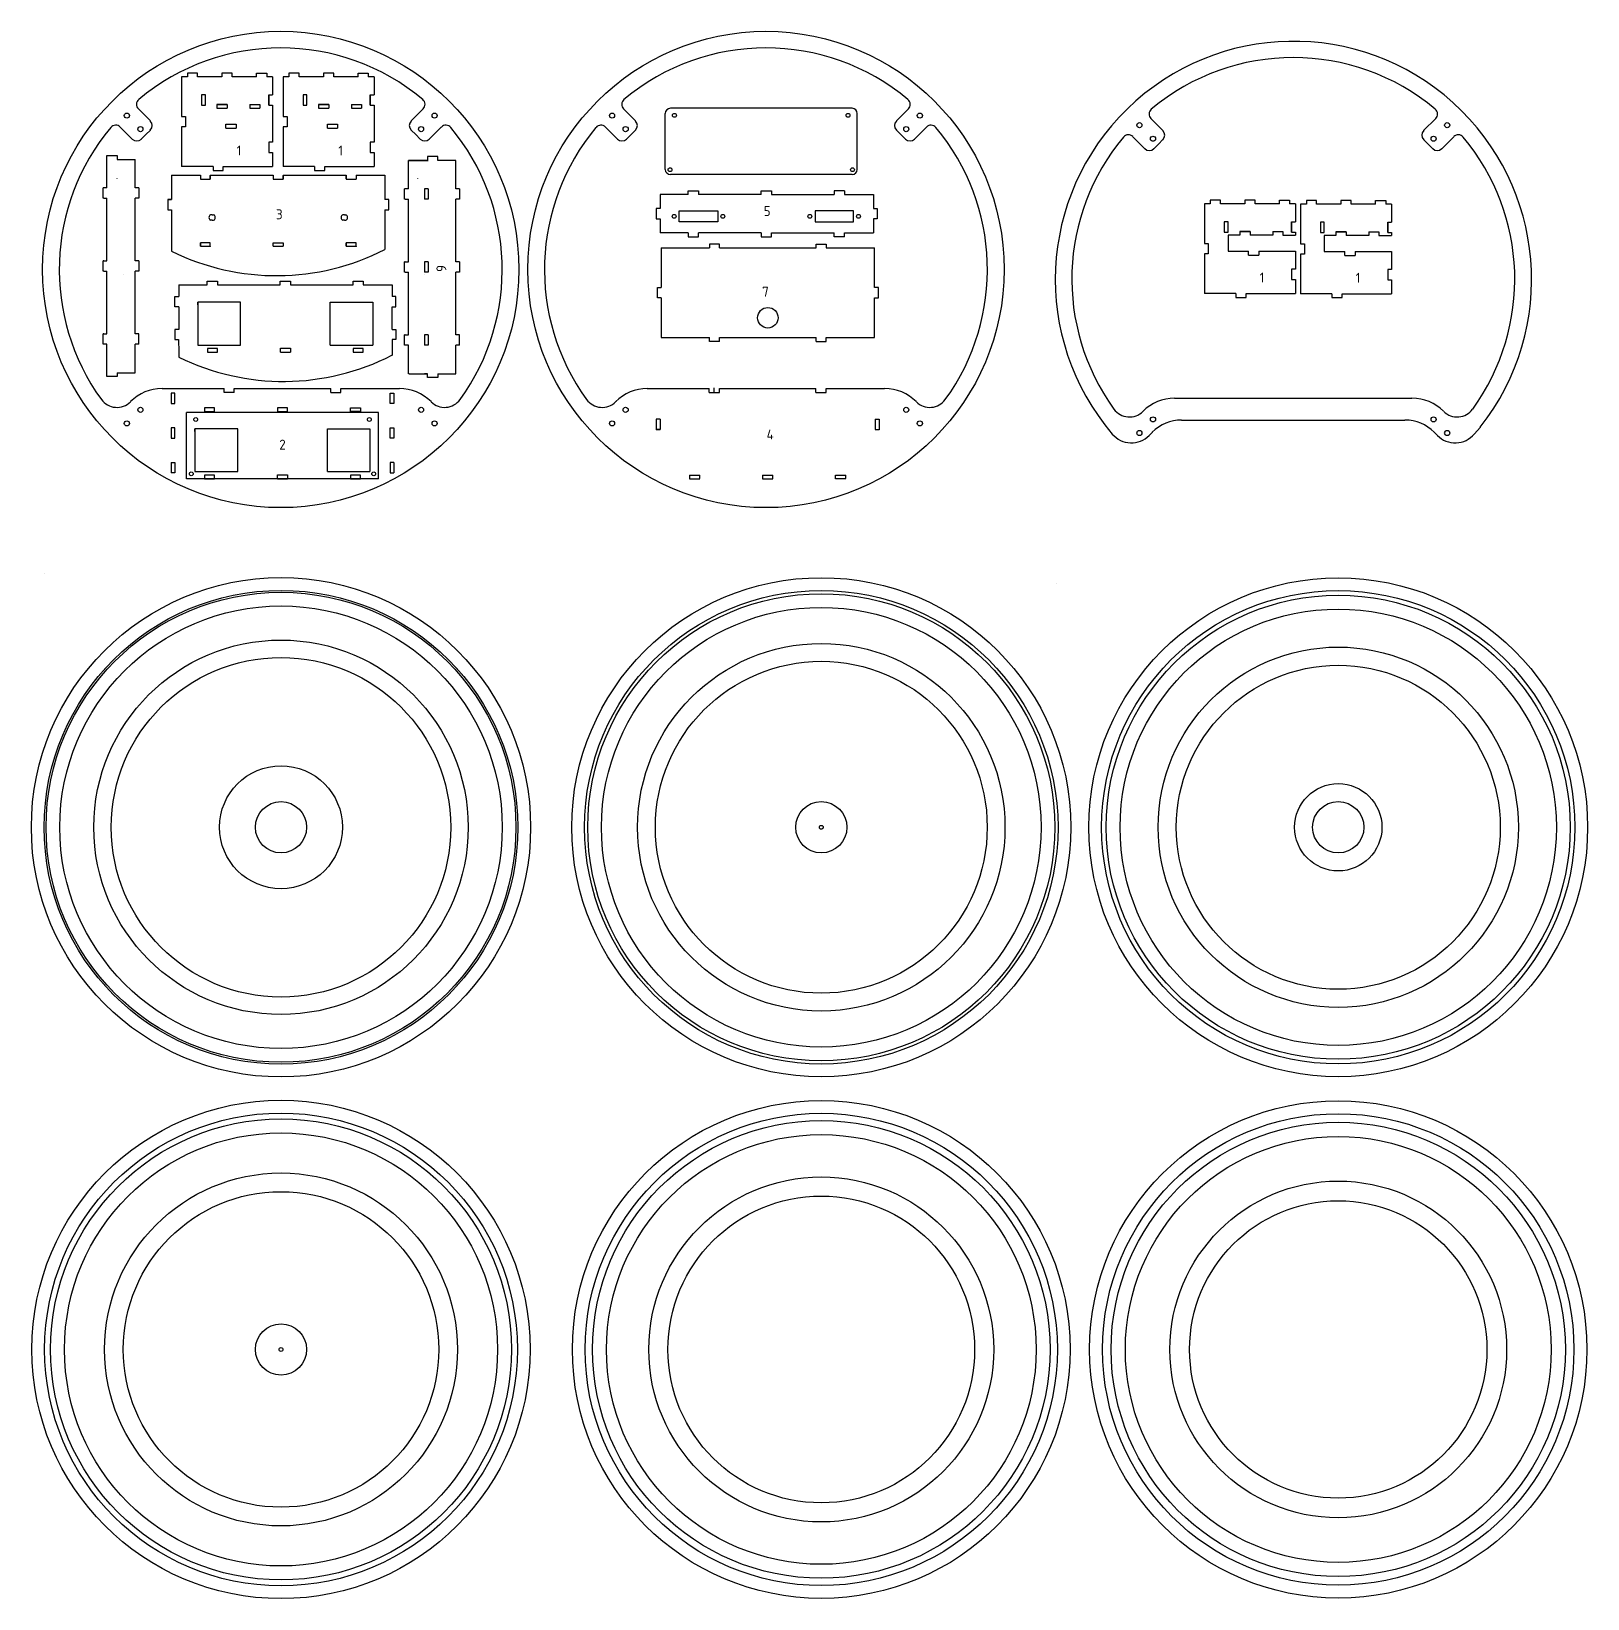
# Model space of a CAD drawing. Header units: millimetres. Extents: x -933 to 2412, y -3270 to 805.
# Drawn here: x 1197 to 2412, y -1289 to -65 of the extents above; entities that cross this region are included whole.
import ezdxf

# ---------------------------------------------------------------- set-up
doc = ezdxf.new("R2010")
doc.units = ezdxf.units.MM
doc.layers.add('Capa1', color=7, linetype='Continuous')
doc.layers.add('Predeterminado', color=7, linetype='Continuous')

msp = doc.modelspace()

# ---------------------------------------------------------------- linework, layer by layer
at = {"layer": 'Capa1', "color": 7, "linetype": 'Continuous'}
for centre, radius in [((1391.7, -686.3), 195), ((1391.7, -686.3), 185), ((1813.7, -686.3), 194.9), ((1813.7, -686.3), 184.9), ((2217.5, -686.3), 194.8), ((2217.5, -686.3), 184.8), ((1391.7, -686.3), 183.5), ((1391.7, -686.3), 172.8), ((1813.7, -686.3), 182.4), ((2217.5, -686.3), 181.2), ((1813.7, -686.3), 171.7), ((2217.5, -686.3), 170.4), ((1391.7, -686.3), 146.2), ((1813.7, -686.3), 143.5), ((2217.5, -686.3), 140.7), ((1391.7, -686.3), 132.6), ((1813.7, -686.3), 129.6), ((2217.5, -686.3), 126.5), ((1391.7, -686.3), 48), ((2217.5, -686.3), 34.1), ((1391.7, -686.3), 20), ((1813.7, -686.3), 20), ((2217.5, -686.3), 20), ((1813.7, -686.3), 1.5), ((1391.7, -1094.1), 194.6), ((1813.7, -1094.1), 194.4), ((2217.5, -1094.1), 194.2), ((1391.7, -1094.1), 184.6), ((1391.7, -1094.1), 180), ((1813.7, -1094.1), 184.4), ((1813.7, -1094.1), 178.7), ((2217.5, -1094.1), 184.1), ((2217.5, -1094.1), 177.4), ((1391.7, -1094.1), 169.1), ((1813.7, -1094.1), 167.8), ((2217.5, -1094.1), 166.3), ((1391.7, -1094.1), 137.8), ((1813.7, -1094.1), 134.7), ((2217.5, -1094.1), 131.5), ((1391.7, -1094.1), 123.2), ((1813.7, -1094.1), 119.8), ((2217.5, -1094.1), 116.1), ((1391.7, -1094.1), 20), ((1391.7, -1094.1), 1.5)]:
    msp.add_circle(centre, radius, dxfattribs=at)
at = {"layer": 'Predeterminado', "color": 7, "linetype": 'Continuous'}
for p, q in [((1326.6, -97.3), (1318.6, -97.3)), ((1318.6, -97.3), (1318.6, -100.3)), ((1326.6, -100.3), (1326.6, -97.3)), ((1353.6, -97.3), (1345.6, -97.3)), ((1345.6, -97.3), (1345.6, -100.3)), ((1353.6, -100.3), (1353.6, -97.3)), ((1372.6, -100.3), (1372.6, -97.3)), ((1372.6, -97.3), (1380.6, -97.3)), ((1380.6, -97.3), (1380.6, -100.3)), ((1405.9, -97.3), (1397.9, -97.3)), ((1397.9, -97.3), (1397.9, -100.3)), ((1405.9, -100.3), (1405.9, -97.3)), ((1432.9, -97.3), (1424.9, -97.3)), ((1424.9, -97.3), (1424.9, -100.3)), ((1432.9, -100.3), (1432.9, -97.3)), ((1451.9, -100.3), (1451.9, -97.3)), ((1451.9, -97.3), (1459.9, -97.3)), ((1459.9, -97.3), (1459.9, -100.3)), ((1318.6, -100.3), (1314.1, -100.3)), ((1314.1, -100.3), (1314.1, -131.3)), ((1332.6, -100.3), (1326.6, -100.3)), ((1345.6, -100.3), (1326.6, -100.3)), ((1372.6, -100.3), (1353.6, -100.3)), ((1385.1, -100.3), (1380.6, -100.3)), ((1385.1, -100.3), (1385.1, -114.3)), ((1397.9, -100.3), (1393.4, -100.3)), ((1393.4, -100.3), (1393.4, -131.3)), ((1411.9, -100.3), (1405.9, -100.3)), ((1424.9, -100.3), (1405.9, -100.3)), ((1451.9, -100.3), (1432.9, -100.3)), ((1464.4, -100.3), (1459.9, -100.3)), ((1464.4, -100.3), (1464.4, -114.3)), ((1332.6, -114.3), (1329.6, -114.3)), ((1329.6, -114.3), (1329.6, -122.3)), ((1329.6, -122.3), (1332.6, -122.3)), ((1332.6, -122.3), (1332.6, -114.3)), ((1341.7, -121.8), (1349.7, -121.8)), ((1349.7, -121.8), (1341.7, -121.8)), ((1341.7, -121.8), (1341.7, -124.8)), ((1349.7, -121.8), (1349.7, -124.8)), ((1367.4, -121.8), (1367.4, -124.8)), ((1367.4, -121.8), (1375.2, -121.8)), ((1375.2, -121.8), (1375.2, -124.8)), ((1382.1, -114.3), (1385.1, -114.3)), ((1382.1, -122.3), (1382.1, -114.3)), ((1382.1, -114.3), (1382.1, -122.3)), ((1382.1, -122.3), (1385.1, -122.3)), ((1385.1, -122.3), (1385.1, -124.8)), ((1411.9, -114.3), (1408.9, -114.3)), ((1408.9, -114.3), (1408.9, -122.3)), ((1408.9, -122.3), (1411.9, -122.3)), ((1411.9, -122.3), (1411.9, -114.3)), ((1421, -121.8), (1429, -121.8)), ((1429, -121.8), (1421, -121.8)), ((1421, -121.8), (1421, -124.8)), ((1429, -121.8), (1429, -124.8)), ((1446.7, -121.8), (1446.7, -124.8)), ((1446.7, -121.8), (1454.5, -121.8)), ((1454.5, -121.8), (1454.5, -124.8)), ((1461.4, -114.3), (1464.4, -114.3)), ((1461.4, -122.3), (1461.4, -114.3)), ((1461.4, -114.3), (1461.4, -122.3)), ((1461.4, -122.3), (1464.4, -122.3)), ((1464.4, -122.3), (1464.4, -124.8)), ((1289.7, -134.7), (1280.3, -125.3)), ((1314.1, -131.3), (1317.1, -131.3)), ((1317.1, -131.3), (1317.1, -139.3)), ((1341.7, -124.8), (1349.7, -124.8)), ((1367.4, -124.8), (1375.2, -124.8)), ((1385.1, -124.8), (1385.1, -137.3)), ((1393.4, -131.3), (1396.4, -131.3)), ((1396.4, -131.3), (1396.4, -139.3)), ((1421, -124.8), (1429, -124.8)), ((1446.7, -124.8), (1454.5, -124.8)), ((1464.4, -124.8), (1464.4, -137.3)), ((1493.4, -134.7), (1502.8, -125.3)), ((1668.6, -134.7), (1659.3, -125.3)), ((1691.8, -172.5), (1691.8, -128.8)), ((1837.8, -124.8), (1695.8, -124.8)), ((1841.8, -172.5), (1841.8, -128.8)), ((1872.4, -134.7), (1881.7, -125.3)), ((2080.5, -142.2), (2071.1, -132.8)), ((2080.5, -142.2), (2071.1, -132.8)), ((2284.2, -142.2), (2293.6, -132.8)), ((2284.2, -142.2), (2293.6, -132.8)), ((1275.5, -148.9), (1266.1, -139.5)), ((1286.1, -145.3), (1282.6, -148.9)), ((1286.1, -145.3), (1289.7, -141.8)), ((1314.1, -139.3), (1314.1, -170.3)), ((1317.1, -139.3), (1314.1, -139.3)), ((1348.6, -140.3), (1348.6, -137.3)), ((1348.6, -137.3), (1356.6, -137.3)), ((1348.6, -140.3), (1356.6, -140.3)), ((1356.6, -137.3), (1356.6, -140.3)), ((1385.1, -137.3), (1385.1, -151.3)), ((1393.4, -139.3), (1393.4, -170.3)), ((1396.4, -139.3), (1393.4, -139.3)), ((1427.9, -140.3), (1427.9, -137.3)), ((1427.9, -137.3), (1435.9, -137.3)), ((1427.9, -140.3), (1435.9, -140.3)), ((1435.9, -137.3), (1435.9, -140.3)), ((1464.4, -137.3), (1464.4, -151.3)), ((1496.9, -145.3), (1493.4, -141.8)), ((1496.9, -145.3), (1500.5, -148.9)), ((1507.5, -148.9), (1516.9, -139.5)), ((1654.5, -148.9), (1645.1, -139.5)), ((1665.1, -145.3), (1661.6, -148.9)), ((1665.1, -145.3), (1668.6, -141.8)), ((1875.9, -145.3), (1872.4, -141.8)), ((1875.9, -145.3), (1879.4, -148.9)), ((1886.5, -148.9), (1895.9, -139.5)), ((1385.1, -151.3), (1382.1, -151.3)), ((1382.1, -151.3), (1382.1, -159.3)), ((1464.4, -151.3), (1461.4, -151.3)), ((1461.4, -151.3), (1461.4, -159.3)), ((2066.4, -156.4), (2057, -147)), ((2066.4, -156.4), (2057, -147)), ((2077, -152.8), (2073.5, -156.4)), ((2077, -152.8), (2073.5, -156.4)), ((2077, -152.8), (2080.5, -149.3)), ((2077, -152.8), (2080.5, -149.3)), ((2287.8, -152.8), (2284.2, -149.3)), ((2287.8, -152.8), (2284.2, -149.3)), ((2287.8, -152.8), (2291.3, -156.4)), ((2287.8, -152.8), (2291.3, -156.4)), ((2298.4, -156.4), (2307.8, -147)), ((2298.4, -156.4), (2307.8, -147)), ((1255.7, -164.7), (1255.7, -161.7)), ((1255.7, -161.7), (1263.7, -161.7)), ((1255.7, -187), (1255.7, -164.7)), ((1263.7, -161.7), (1263.7, -164.7)), ((1263.7, -164.7), (1277.7, -164.7)), ((1277.7, -187), (1277.7, -164.7)), ((1338.6, -170.3), (1314.1, -170.3)), ((1338.6, -170.3), (1338.6, -173.3)), ((1346.6, -170.3), (1385.1, -170.3)), ((1346.6, -173.3), (1346.6, -170.3)), ((1382.1, -159.3), (1385.1, -159.3)), ((1385.1, -159.3), (1385.1, -170.3)), ((1417.9, -170.3), (1393.4, -170.3)), ((1417.9, -170.3), (1417.9, -173.3)), ((1425.9, -170.3), (1464.4, -170.3)), ((1425.9, -173.3), (1425.9, -170.3)), ((1461.4, -159.3), (1464.4, -159.3)), ((1464.4, -159.3), (1464.4, -170.3)), ((1491.7, -165.5), (1491.2, -165.5)), ((1491.2, -187.8), (1491.2, -165.5)), ((1506.2, -165.5), (1491.7, -165.5)), ((1491.7, -165.5), (1503.7, -165.5)), ((1503.7, -165.5), (1506.7, -165.5)), ((1514.2, -162.5), (1506.2, -162.5)), ((1506.2, -162.5), (1506.2, -165.5)), ((1514.2, -165.5), (1514.2, -162.5)), ((1528.2, -165.5), (1514.2, -165.5)), ((1528.2, -187.8), (1528.2, -165.5)), ((1263.5, -179.5), (1263.4, -179.6)), ((1306.3, -177.1), (1328.7, -177.1)), ((1306.3, -177.1), (1306.3, -196.1)), ((1328.7, -177.1), (1328.7, -180.1)), ((1328.7, -177.3), (1328.7, -180)), ((1328.7, -180.1), (1336.5, -180.1)), ((1336.5, -177.1), (1336.5, -180.1)), ((1336.5, -177.1), (1385.7, -177.1)), ((1336.5, -180), (1336.5, -177.3)), ((1338.6, -173.3), (1346.6, -173.3)), ((1385.7, -177.1), (1385.7, -180.1)), ((1385.7, -177.3), (1385.7, -180.1)), ((1385.7, -180.1), (1393.5, -180.1)), ((1385.7, -180.1), (1393.5, -180.1)), ((1393.5, -177.1), (1442.6, -177.1)), ((1393.5, -177.1), (1393.5, -180.1)), ((1393.5, -180.1), (1393.5, -177.3)), ((1417.9, -173.3), (1425.9, -173.3)), ((1442.6, -177.1), (1442.6, -180.1)), ((1442.6, -180), (1442.6, -177.3)), ((1442.6, -180.1), (1450.4, -180.1)), ((1450.4, -177.1), (1450.4, -180.1)), ((1450.4, -177.1), (1472.9, -177.1)), ((1450.4, -177.3), (1450.4, -180)), ((1472.9, -177.1), (1472.9, -196.1)), ((1498.2, -179.5), (1498.3, -179.6)), ((1837.8, -176.5), (1695.8, -176.5)), ((1253.2, -187), (1252.7, -187)), ((1252.7, -195), (1252.7, -187)), ((1253.2, -195), (1252.7, -195)), ((1255.7, -187), (1253.2, -187)), ((1253.2, -195), (1255.7, -195)), ((1255.7, -244), (1255.7, -195)), ((1280.7, -187), (1277.7, -187)), ((1280.7, -195), (1277.7, -195)), ((1277.7, -244), (1277.7, -195)), ((1280.7, -187), (1280.7, -195)), ((1488.7, -187.8), (1488.2, -187.8)), ((1488.2, -195.8), (1488.2, -187.8)), ((1488.7, -195.8), (1488.2, -195.8)), ((1491.2, -187.8), (1488.7, -187.8)), ((1488.7, -195.8), (1491.2, -195.8)), ((1491.2, -244.8), (1491.2, -195.8)), ((1506.7, -187.8), (1503.7, -187.8)), ((1503.7, -187.8), (1503.7, -195.8)), ((1506.7, -195.8), (1503.7, -195.8)), ((1506.7, -187.8), (1506.7, -195.8)), ((1531.2, -187.8), (1528.2, -187.8)), ((1531.2, -195.8), (1528.2, -195.8)), ((1528.2, -244.8), (1528.2, -195.8)), ((1531.2, -187.8), (1531.2, -195.8)), ((1709.8, -192.2), (1687.8, -192.2)), ((1687.8, -192.2), (1687.8, -203.2)), ((1709.8, -192.2), (1709.8, -189.2)), ((1709.8, -189.2), (1717.8, -189.2)), ((1717.8, -189.2), (1717.8, -192.2)), ((1766.8, -192.2), (1717.8, -192.2)), ((1766.8, -192.2), (1766.8, -189.2)), ((1766.8, -189.2), (1774.8, -189.2)), ((1774.8, -189.2), (1774.8, -192.2)), ((1774.8, -192.2), (1823.8, -192.2)), ((1831.8, -189.2), (1823.8, -189.2)), ((1823.8, -189.2), (1823.8, -192.2)), ((1831.8, -189.2), (1831.8, -192.2)), ((1831.8, -192.2), (1854.4, -192.2)), ((1854.4, -192.2), (1854.4, -203.2)), ((1303.3, -196.1), (1306.3, -196.1)), ((1306.3, -196.1), (1303.3, -196.1)), ((1303.3, -196.1), (1303.3, -204.1)), ((1303.3, -204.1), (1306.3, -204.1)), ((1306.3, -204.1), (1306.3, -232.6)), ((1337.9, -207.9), (1336.7, -207.9)), ((1337.9, -207.9), (1339.1, -207.9)), ((1441.2, -207.9), (1440, -207.9)), ((1441.2, -207.9), (1442.4, -207.9)), ((1475.9, -196.1), (1472.9, -196.1)), ((1472.9, -204.1), (1472.9, -232.6)), ((1472.9, -204.1), (1475.9, -204.1)), ((1475.9, -204.1), (1475.9, -196.1)), ((1687.8, -203.2), (1684.8, -203.2)), ((1684.8, -203.2), (1684.8, -211.2)), ((1702.8, -213.4), (1702.8, -204.9)), ((1702.8, -204.9), (1732.8, -204.9)), ((1732.8, -204.9), (1732.8, -213.4)), ((1838.8, -204.9), (1808.8, -204.9)), ((1808.8, -204.9), (1808.8, -213.4)), ((1838.8, -213.4), (1838.8, -204.9)), ((1854.4, -203.2), (1857.4, -203.2)), ((1857.4, -203.2), (1857.4, -211.2)), ((2117.5, -199.5), (2113, -199.5)), ((2113, -199.5), (2113, -230.5)), ((2125.5, -196.5), (2117.5, -196.5)), ((2117.5, -196.5), (2117.5, -199.5)), ((2125.5, -199.5), (2125.5, -196.5)), ((2131.5, -199.5), (2125.5, -199.5)), ((2144.5, -199.5), (2125.5, -199.5)), ((2152.5, -196.5), (2144.5, -196.5)), ((2144.5, -196.5), (2144.5, -199.5)), ((2152.5, -199.5), (2152.5, -196.5)), ((2171.5, -199.5), (2152.5, -199.5)), ((2171.5, -199.5), (2171.5, -196.5)), ((2171.5, -196.5), (2179.5, -196.5)), ((2179.5, -196.5), (2179.5, -199.5)), ((2184, -199.5), (2179.5, -199.5)), ((2184, -199.5), (2184, -213.5)), ((2192.6, -199.7), (2188.1, -199.7)), ((2188.1, -199.7), (2188.1, -230.7)), ((2200.6, -196.7), (2192.6, -196.7)), ((2192.6, -196.7), (2192.6, -199.7)), ((2200.6, -199.7), (2200.6, -196.7)), ((2206.6, -199.7), (2200.6, -199.7)), ((2219.6, -199.7), (2200.6, -199.7)), ((2227.6, -196.7), (2219.6, -196.7)), ((2219.6, -196.7), (2219.6, -199.7)), ((2227.6, -199.7), (2227.6, -196.7)), ((2246.6, -199.7), (2227.6, -199.7)), ((2246.6, -199.7), (2246.6, -196.7)), ((2246.6, -196.7), (2254.6, -196.7)), ((2254.6, -196.7), (2254.6, -199.7)), ((2259.1, -199.7), (2254.6, -199.7)), ((2259.1, -199.7), (2259.1, -213.7)), ((1337.9, -212.3), (1336.7, -212.3)), ((1337.9, -212.3), (1339.1, -212.3)), ((1441.2, -212.3), (1440, -212.3)), ((1441.2, -212.3), (1442.4, -212.3)), ((1684.8, -211.2), (1687.8, -211.2)), ((1687.8, -211.2), (1687.8, -222.2)), ((1732.8, -213.4), (1702.8, -213.4)), ((1808.8, -213.4), (1838.8, -213.4)), ((1854.4, -211.2), (1854.4, -222.2)), ((1857.4, -211.2), (1854.4, -211.2)), ((2131.5, -213.5), (2128.5, -213.5)), ((2128.5, -213.5), (2128.5, -221.5)), ((2131.5, -221.5), (2131.5, -213.5)), ((2181, -213.5), (2184, -213.5)), ((2181, -221.5), (2181, -213.5)), ((2181, -213.5), (2181, -221.5)), ((2206.6, -213.7), (2203.6, -213.7)), ((2203.6, -213.7), (2203.6, -221.7)), ((2206.6, -221.7), (2206.6, -213.7)), ((2256.1, -213.7), (2259.1, -213.7)), ((2256.1, -221.7), (2256.1, -213.7)), ((2256.1, -213.7), (2256.1, -221.7)), ((1328.7, -232.6), (1328.7, -229.8)), ((1336.5, -229.9), (1328.7, -229.9)), ((1328.7, -229.9), (1328.7, -232.6)), ((1336.5, -232.6), (1336.5, -229.9)), ((1385.7, -232.6), (1385.7, -229.8)), ((1385.7, -229.8), (1393.5, -229.8)), ((1385.7, -232.6), (1385.7, -229.8)), ((1393.5, -229.8), (1393.5, -232.6)), ((1393.5, -229.8), (1393.5, -232.6)), ((1442.6, -232.6), (1442.6, -229.8)), ((1450.4, -229.9), (1442.6, -229.9)), ((1442.6, -229.9), (1442.6, -232.6)), ((1450.4, -232.6), (1450.4, -229.9)), ((1709.8, -222.2), (1687.8, -222.2)), ((1709.8, -222.2), (1709.8, -225.2)), ((1709.8, -225.2), (1717.8, -225.2)), ((1766.8, -222.2), (1717.8, -222.2)), ((1717.8, -225.2), (1717.8, -222.2)), ((1734.3, -230.9), (1726.3, -230.9)), ((1726.3, -230.9), (1726.3, -233.9)), ((1734.3, -233.9), (1734.3, -230.9)), ((1766.8, -222.2), (1766.8, -225.2)), ((1766.8, -225.2), (1774.8, -225.2)), ((1774.8, -225.2), (1774.8, -222.2)), ((1774.8, -222.2), (1823.8, -222.2)), ((1809.6, -233.9), (1809.6, -230.9)), ((1809.6, -230.9), (1817.6, -230.9)), ((1817.6, -230.9), (1817.6, -233.9)), ((1823.8, -225.2), (1823.8, -222.2)), ((1831.8, -225.2), (1823.8, -225.2)), ((1831.8, -222.2), (1854.4, -222.2)), ((1831.8, -225.2), (1831.8, -222.2)), ((2113, -230.5), (2116, -230.5)), ((2116, -230.5), (2116, -238.5)), ((2128.5, -221.5), (2131.5, -221.5)), ((2131.5, -224), (2131.5, -236.5)), ((2140.7, -224), (2131.5, -224)), ((2140.7, -221), (2148.7, -221)), ((2148.7, -221), (2140.7, -221)), ((2140.7, -221), (2140.7, -224)), ((2148.7, -221), (2148.7, -224)), ((2166.3, -224), (2148.7, -224)), ((2166.3, -221), (2166.3, -224)), ((2166.3, -221), (2174.2, -221)), ((2174.2, -221), (2174.2, -224)), ((2174.2, -224), (2184, -224)), ((2181, -221.5), (2184, -221.5)), ((2184, -221.5), (2184, -224)), ((2188.1, -230.7), (2191.1, -230.7)), ((2191.1, -230.7), (2191.1, -238.7)), ((2203.6, -221.7), (2206.6, -221.7)), ((2206.6, -224.2), (2206.6, -236.7)), ((2215.7, -224.2), (2206.6, -224.2)), ((2215.7, -221.2), (2223.7, -221.2)), ((2223.7, -221.2), (2215.7, -221.2)), ((2215.7, -221.2), (2215.7, -224.2)), ((2223.7, -221.2), (2223.7, -224.2)), ((2241.4, -224.2), (2223.7, -224.2)), ((2241.4, -221.2), (2241.4, -224.2)), ((2241.4, -221.2), (2249.2, -221.2)), ((2249.2, -221.2), (2249.2, -224.2)), ((2249.2, -224.2), (2259.1, -224.2)), ((2256.1, -221.7), (2259.1, -221.7)), ((2259.1, -221.7), (2259.1, -224.2)), ((1253.2, -244), (1252.7, -244)), ((1252.7, -252), (1252.7, -244)), ((1253.2, -244), (1255.7, -244)), ((1280.7, -244), (1277.7, -244)), ((1280.7, -244), (1280.7, -252)), ((1306.3, -232.6), (1306.3, -236.5)), ((1328.7, -232.6), (1336.5, -232.6)), ((1336.5, -232.6), (1336.7, -232.6)), ((1336.7, -232.8), (1336.7, -232.6)), ((1385.7, -232.6), (1393.5, -232.6)), ((1442.6, -232.6), (1450.4, -232.6)), ((1450.4, -232.6), (1450.7, -232.6)), ((1450.7, -232.8), (1450.7, -232.6)), ((1456.5, -242.3), (1456.5, -242.3)), ((1472.9, -232.6), (1472.9, -235.1)), ((1488.7, -244.8), (1488.2, -244.8)), ((1488.2, -252.8), (1488.2, -244.8)), ((1488.7, -244.8), (1491.2, -244.8)), ((1506.7, -244.8), (1503.7, -244.8)), ((1503.7, -244.8), (1503.7, -252.8)), ((1506.7, -244.8), (1506.7, -252.8)), ((1531.2, -244.8), (1528.2, -244.8)), ((1531.2, -244.8), (1531.2, -252.8)), ((1688.7, -233.9), (1688.7, -264.9)), ((1688.7, -233.9), (1726.3, -233.9)), ((1734.3, -233.9), (1809.6, -233.9)), ((1817.6, -233.9), (1855.3, -233.9)), ((1855.3, -264.9), (1855.3, -233.9)), ((2113, -238.5), (2113, -269.5)), ((2116, -238.5), (2113, -238.5)), ((2131.5, -236.5), (2147.5, -236.5)), ((2147.5, -239.5), (2147.5, -236.5)), ((2147.5, -239.5), (2155.5, -239.5)), ((2155.5, -236.5), (2155.5, -239.5)), ((2155.5, -236.5), (2184, -236.5)), ((2184, -236.5), (2184, -250.5)), ((2188.1, -238.7), (2188.1, -269.7)), ((2191.1, -238.7), (2188.1, -238.7)), ((2206.6, -236.7), (2222.6, -236.7)), ((2222.6, -239.7), (2222.6, -236.7)), ((2222.6, -239.7), (2230.6, -239.7)), ((2230.6, -236.7), (2230.6, -239.7)), ((2230.6, -236.7), (2259.1, -236.7)), ((2259.1, -236.7), (2259.1, -250.7)), ((1253.2, -252), (1252.7, -252)), ((1253.2, -252), (1255.7, -252)), ((1255.7, -300.9), (1255.7, -252)), ((1268.8, -254.8), (1268.7, -254.8)), ((1277.7, -300.9), (1277.7, -252)), ((1280.7, -252), (1277.7, -252)), ((1488.7, -252.8), (1488.2, -252.8)), ((1488.7, -252.8), (1491.2, -252.8)), ((1491.2, -301.7), (1491.2, -252.8)), ((1503.5, -254.8), (1503.6, -254.8)), ((1506.7, -252.8), (1503.7, -252.8)), ((1528.2, -301.7), (1528.2, -252.8)), ((1531.2, -252.8), (1528.2, -252.8)), ((2184, -250.5), (2181, -250.5)), ((2181, -250.5), (2181, -258.5)), ((2259.1, -250.7), (2256.1, -250.7)), ((2256.1, -250.7), (2256.1, -258.7)), ((1311.8, -262.7), (1334.1, -262.7)), ((1311.8, -262.7), (1311.8, -271.9)), ((1334.1, -262.7), (1334.1, -259.7)), ((1334.1, -259.7), (1342.1, -259.7)), ((1342.1, -259.7), (1342.1, -262.7)), ((1342.1, -262.7), (1391.1, -262.7)), ((1391.1, -262.7), (1391.1, -259.7)), ((1391.1, -259.7), (1399.1, -259.7)), ((1399.1, -259.7), (1399.1, -262.7)), ((1399.1, -262.7), (1448, -262.7)), ((1448, -262.7), (1448, -259.7)), ((1448, -259.7), (1456, -259.7)), ((1456, -259.7), (1456, -262.7)), ((1456, -262.7), (1478.4, -262.7)), ((1478.4, -262.7), (1478.4, -271.9)), ((1685.7, -272.9), (1685.7, -264.9)), ((1685.7, -264.9), (1688.7, -264.9)), ((1858.3, -264.9), (1855.3, -264.9)), ((1858.3, -272.9), (1858.3, -264.9)), ((2181, -258.5), (2184, -258.5)), ((2184, -258.5), (2184, -269.5)), ((2256.1, -258.7), (2259.1, -258.7)), ((2259.1, -258.7), (2259.1, -269.7)), ((1308.8, -279.9), (1308.8, -271.9)), ((1308.8, -271.9), (1311.8, -271.9)), ((1311.8, -279.9), (1308.8, -279.9)), ((1311.8, -279.9), (1311.8, -297.5)), ((1326.7, -276.3), (1326.7, -309.7)), ((1360.1, -276.3), (1326.7, -276.3)), ((1339.2, -276.3), (1326.7, -276.3)), ((1326.7, -278.4), (1326.7, -276.3)), ((1360.1, -309.7), (1360.1, -276.3)), ((1430.1, -309.7), (1430.1, -276.3)), ((1430.1, -276.3), (1463.4, -276.3)), ((1463.4, -276.3), (1463.4, -309.7)), ((1481.4, -271.9), (1478.4, -271.9)), ((1478.4, -297.5), (1478.4, -279.9)), ((1478.4, -279.9), (1481.4, -279.9)), ((1481.4, -279.9), (1481.4, -271.9)), ((1688.7, -272.9), (1685.7, -272.9)), ((1688.7, -272.9), (1688.7, -303.9)), ((1855.3, -272.9), (1858.3, -272.9)), ((1855.3, -303.9), (1855.3, -272.9)), ((2137.5, -269.5), (2113, -269.5)), ((2137.5, -269.5), (2137.5, -272.5)), ((2137.5, -272.5), (2145.5, -272.5)), ((2145.5, -269.5), (2184, -269.5)), ((2145.5, -272.5), (2145.5, -269.5)), ((2212.6, -269.7), (2188.1, -269.7)), ((2212.6, -269.7), (2212.6, -272.7)), ((2212.6, -272.7), (2220.6, -272.7)), ((2220.6, -269.7), (2259.1, -269.7)), ((2220.6, -272.7), (2220.6, -269.7)), ((1253.2, -300.9), (1252.7, -300.9)), ((1252.7, -308.9), (1252.7, -300.9)), ((1253.2, -300.9), (1255.7, -300.9)), ((1280.7, -300.9), (1277.7, -300.9)), ((1280.7, -308.9), (1280.7, -300.9)), ((1308.8, -297.5), (1308.7, -305.5)), ((1308.7, -305.5), (1311.7, -305.5)), ((1311.8, -297.5), (1308.8, -297.5)), ((1311.7, -305.5), (1311.8, -315.2)), ((1478.4, -297.5), (1481.4, -297.5)), ((1481.4, -305.5), (1478.4, -305.5)), ((1478.4, -305.5), (1478.4, -315.2)), ((1481.4, -297.5), (1481.4, -305.5)), ((1488.7, -301.7), (1488.2, -301.7)), ((1488.2, -309.7), (1488.2, -301.7)), ((1488.7, -301.7), (1491.2, -301.7)), ((1503.7, -301.7), (1503.7, -309.7)), ((1506.7, -301.7), (1503.7, -301.7)), ((1506.7, -301.7), (1506.7, -309.7)), ((1531.2, -301.7), (1528.2, -301.7)), ((1531.2, -309.7), (1531.2, -301.7)), ((1688.7, -303.9), (1726.3, -303.9)), ((1726.3, -306.9), (1726.3, -303.9)), ((1734.3, -303.9), (1809.6, -303.9)), ((1734.3, -306.9), (1734.3, -303.9)), ((1809.6, -306.9), (1809.6, -303.9)), ((1817.6, -306.9), (1817.6, -303.9)), ((1817.6, -303.9), (1855.3, -303.9)), ((1253.2, -308.9), (1252.7, -308.9)), ((1255.7, -308.9), (1253.2, -308.9)), ((1255.7, -331.3), (1255.7, -308.9)), ((1280.7, -308.9), (1277.7, -308.9)), ((1277.7, -331.3), (1277.7, -308.9)), ((1311.8, -315.2), (1311.8, -319.1)), ((1326.7, -309.7), (1360.1, -309.7)), ((1342, -312.5), (1334.2, -312.5)), ((1334.2, -312.5), (1334.2, -315.2)), ((1342, -312.5), (1334.2, -312.5)), ((1334.2, -312.5), (1334.2, -315.2)), ((1334.2, -315.2), (1342, -315.2)), ((1342, -315.2), (1342, -312.5)), ((1342, -315.2), (1342, -312.5)), ((1391.2, -315.2), (1391.2, -312.2)), ((1391.2, -312.2), (1399, -312.2)), ((1391.2, -315.2), (1391.2, -312.2)), ((1391.2, -312.2), (1399, -312.2)), ((1391.2, -315.2), (1399, -315.2)), ((1399, -312.2), (1399, -315.2)), ((1399, -312.2), (1399, -315.2)), ((1430.1, -309.7), (1463.4, -309.7)), ((1455.9, -312.5), (1448.1, -312.5)), ((1448.1, -312.5), (1448.1, -315.2)), ((1455.9, -312.5), (1448.1, -312.5)), ((1448.1, -312.5), (1448.1, -315.2)), ((1448.1, -315.2), (1455.9, -315.2)), ((1455.9, -315.2), (1455.9, -312.5)), ((1455.9, -315.2), (1455.9, -312.5)), ((1478.4, -315.2), (1478.4, -317.8)), ((1488.7, -309.7), (1488.2, -309.7)), ((1491.2, -309.7), (1488.7, -309.7)), ((1491.2, -332.1), (1491.2, -309.7)), ((1506.7, -309.7), (1503.7, -309.7)), ((1531.2, -309.7), (1528.2, -309.7)), ((1528.2, -332.1), (1528.2, -309.7)), ((1734.3, -306.9), (1726.3, -306.9)), ((1809.6, -306.9), (1817.6, -306.9)), ((1462, -324.9), (1462.1, -324.9)), ((1255.7, -334.3), (1255.7, -331.3)), ((1263.7, -334.3), (1255.7, -334.3)), ((1263.7, -331.3), (1277.7, -331.3)), ((1263.7, -331.3), (1263.7, -334.3)), ((1491.7, -332.1), (1491.2, -332.1)), ((1491.7, -332.1), (1506.2, -332.1)), ((1506.2, -332.1), (1503.7, -332.1)), ((1506.2, -335.1), (1506.2, -332.1)), ((1514.2, -335.1), (1506.2, -335.1)), ((1514.2, -332.1), (1514.2, -335.1)), ((1514.2, -332.1), (1528.2, -332.1)), ((1274.2, -353.9), (1274.1, -354)), ((1298.8, -343.7), (1302.2, -343.7)), ((1301.5, -343.7), (1347.2, -343.7)), ((1308.8, -347.4), (1305.8, -347.4)), ((1305.8, -347.4), (1305.8, -355.4)), ((1308.8, -355.4), (1308.8, -347.4)), ((1309.6, -343.7), (1347.2, -343.7)), ((1347.2, -346.7), (1347.2, -343.7)), ((1355.2, -346.7), (1347.2, -346.7)), ((1355.2, -343.7), (1430.5, -343.7)), ((1355.2, -343.7), (1430.5, -343.7)), ((1355.2, -346.7), (1355.2, -343.7)), ((1430.5, -346.7), (1430.5, -343.7)), ((1430.5, -346.7), (1438.5, -346.7)), ((1438.5, -346.7), (1438.5, -343.7)), ((1438.5, -343.7), (1476.2, -343.7)), ((1438.5, -343.7), (1484.2, -343.7)), ((1476.9, -355.4), (1476.9, -347.4)), ((1476.9, -347.4), (1479.9, -347.4)), ((1479.9, -347.4), (1479.9, -355.4)), ((1508.9, -353.9), (1509, -354)), ((1653.1, -353.9), (1653.1, -354)), ((1677.8, -343.7), (1681.2, -343.7)), ((1680.5, -343.7), (1726.2, -343.7)), ((1688.6, -343.7), (1726.2, -343.7)), ((1726.2, -346.7), (1726.2, -343.7)), ((1726.2, -346.7), (1734.2, -346.7)), ((1729.8, -343.2), (1729.8, -346.2)), ((1734.2, -343.7), (1809.5, -343.7)), ((1734.2, -343.7), (1809.5, -343.7)), ((1734.2, -346.7), (1734.2, -343.7)), ((1809.5, -346.7), (1809.5, -343.7)), ((1809.5, -346.7), (1817.5, -346.7)), ((1817.5, -346.7), (1817.5, -343.7)), ((1817.5, -343.7), (1855.1, -343.7)), ((1855.1, -343.7), (1863.2, -343.7)), ((1887.9, -353.9), (1887.9, -354)), ((2089.7, -351.2), (2275.1, -351.2)), ((1305.8, -355.4), (1308.8, -355.4)), ((1467.9, -362.4), (1317.9, -362.4)), ((1317.9, -414.1), (1317.9, -362.4)), ((1339.8, -358.8), (1332, -358.8)), ((1332, -358.8), (1332, -361.5)), ((1332, -361.5), (1339.8, -361.5)), ((1339.8, -361.5), (1339.8, -358.8)), ((1396.8, -358.8), (1389, -358.8)), ((1389, -358.8), (1389, -361.6)), ((1389, -361.6), (1396.8, -361.6)), ((1396.8, -361.6), (1396.8, -358.8)), ((1445.9, -358.8), (1453.7, -358.8)), ((1445.9, -361.5), (1445.9, -358.8)), ((1453.7, -361.5), (1445.9, -361.5)), ((1453.7, -358.8), (1453.7, -361.5)), ((1467.9, -414.1), (1467.9, -362.4)), ((1479.9, -355.4), (1476.9, -355.4)), ((2065, -361.5), (2064.9, -361.5)), ((1308.8, -374.4), (1305.8, -374.4)), ((1305.8, -374.4), (1305.8, -382.4)), ((1308.8, -382.4), (1308.8, -374.4)), ((1324.5, -375.1), (1324.5, -408.5)), ((1357.9, -375.1), (1324.5, -375.1)), ((1337, -375.1), (1324.5, -375.1)), ((1324.5, -377.3), (1324.5, -375.1)), ((1357.9, -408.5), (1357.9, -375.1)), ((1427.9, -408.5), (1427.9, -375.1)), ((1427.9, -375.1), (1461.2, -375.1)), ((1461.2, -375.1), (1461.2, -408.5)), ((1476.9, -382.4), (1476.9, -374.4)), ((1476.9, -374.4), (1479.9, -374.4)), ((1479.9, -374.4), (1479.9, -382.4)), ((1687.8, -367.7), (1684.8, -367.7)), ((1684.8, -367.7), (1684.8, -375.8)), ((1684.8, -367.7), (1684.8, -375.7)), ((1687.8, -367.7), (1684.8, -367.7)), ((1687.8, -375.7), (1684.8, -375.7)), ((1684.8, -375.7), (1687.8, -375.7)), ((1687.8, -367.7), (1687.8, -375.7)), ((1855.9, -367.7), (1858.9, -367.7)), ((1855.9, -367.7), (1855.9, -375.7)), ((1855.9, -375.7), (1858.9, -375.7)), ((1858.9, -367.7), (1858.9, -375.8)), ((2072.3, -377.8), (2069.8, -380.3)), ((2095.1, -368.4), (2269.6, -368.4)), ((2292.5, -377.8), (2295, -380.3)), ((2323.7, -379.2), (2328.5, -373.8)), ((1305.8, -382.4), (1308.8, -382.4)), ((1479.9, -382.4), (1476.9, -382.4)), ((1305.8, -401.4), (1308.8, -401.4)), ((1305.8, -401.4), (1305.8, -409.4)), ((1308.8, -401.4), (1308.8, -409.4)), ((1479.9, -401.4), (1476.9, -401.4)), ((1476.9, -401.4), (1476.9, -409.4)), ((1479.9, -401.4), (1479.9, -409.4)), ((1308.8, -409.4), (1305.8, -409.4)), ((1467.9, -414.1), (1317.9, -414.1)), ((1324.5, -408.5), (1357.9, -408.5)), ((1339.8, -411.4), (1332, -411.4)), ((1332, -411.4), (1332, -414.1)), ((1332, -414.1), (1339.8, -414.1)), ((1339.8, -414.1), (1339.8, -411.4)), ((1389, -414.1), (1389, -411.1)), ((1389, -411.1), (1396.8, -411.1)), ((1389, -414.1), (1396.8, -414.1)), ((1396.8, -411.1), (1396.8, -414.1)), ((1427.9, -408.5), (1461.2, -408.5)), ((1453.7, -411.4), (1445.9, -411.4)), ((1445.9, -411.4), (1445.9, -414.1)), ((1445.9, -414.1), (1453.7, -414.1)), ((1453.7, -414.1), (1453.7, -411.4)), ((1476.9, -409.4), (1479.9, -409.4)), ((1710.8, -411.2), (1710.8, -414.2)), ((1710.8, -411.2), (1718.8, -411.2)), ((1710.8, -414.2), (1718.8, -414.2)), ((1718.7, -411.2), (1718.7, -414)), ((1767.8, -411.2), (1767.8, -414.2)), ((1767.8, -411.2), (1775.8, -411.2)), ((1767.8, -414.2), (1775.8, -414.2)), ((1775.8, -414.2), (1775.8, -411.2)), ((1824.8, -414.2), (1824.8, -411.2)), ((1824.8, -411.2), (1832.8, -411.2)), ((1832.8, -414.2), (1824.8, -414.2)), ((1832.6, -411.2), (1832.6, -414)), ((1838.8, -423.7), (1838.8, -423.7)), ((1206.7, -488.1), (1206.7, -488.1)), ((1997.5, -495.6), (1997.5, -495.6))]:
    msp.add_line(p, q, dxfattribs=at)
for centre, radius in [((1391.5, -250.7), 186), ((1770.5, -250.7), 186), ((1271.3, -130.5), 2), ((1511.7, -130.5), 2), ((1650.3, -130.5), 2), ((1699, -130.3), 1.5), ((1834.6, -130.3), 1.5), ((1890.7, -130.5), 2), ((1281.9, -141.1), 2), ((1501.1, -141.1), 2), ((1660.9, -141.1), 2), ((1880.1, -141.1), 2), ((2062.2, -138), 2), ((2062.2, -138), 2), ((2072.8, -148.6), 2), ((2072.8, -148.6), 2), ((2292, -148.6), 2), ((2292, -148.6), 2), ((2302.6, -138), 2), ((2302.6, -138), 2), ((1695.6, -172.8), 1.5), ((1838.1, -172.8), 1.5), ((1698.8, -209.2), 1.5), ((1736.8, -209.2), 1.5), ((1804.8, -209.2), 1.5), ((1842.8, -209.2), 1.5), ((1772, -288.4), 8), ((1281.9, -360.3), 2), ((1325.1, -367.9), 1.5), ((1460.7, -367.9), 1.5), ((1501.1, -360.3), 2), ((1660.9, -360.3), 2), ((1880.1, -360.3), 2), ((2072.8, -367.8), 2), ((2072.8, -367.8), 2), ((2292, -367.8), 2), ((1271.3, -370.9), 2), ((1511.7, -370.9), 2), ((1650.3, -370.9), 2), ((1890.7, -370.9), 2), ((2062.2, -378.4), 2), ((2062.2, -378.4), 2), ((2302.6, -378.4), 2), ((1321.6, -410.3), 1.5), ((1464.1, -410.3), 1.5)]:
    msp.add_circle(centre, radius, dxfattribs=at)
for centre, radius, start, end in [((2182.5, -258.5), 186, 321.6808, 220.4729), ((1391.5, -250.7), 173, 50.1225, 129.8775), ((1770.5, -250.7), 173, 50.1225, 129.8775), ((2182.4, -258.2), 173, 50.1225, 129.8775), ((2182.4, -258.2), 173, 50.1225, 129.8775), ((1283.8, -121.8), 5, 129.8775, 225), ((1499.2, -121.8), 5, 315, 50.1225), ((1662.8, -121.8), 5, 129.8775, 225), ((1878.2, -121.8), 5, 315, 50.1225), ((1695.8, -128.8), 4, 90, 180), ((1837.8, -128.8), 4, 0, 90), ((2074.7, -129.3), 5, 129.8775, 225), ((2074.7, -129.3), 5, 129.8775, 225), ((2290.1, -129.3), 5, 315, 50.1225), ((2290.1, -129.3), 5, 315, 50.1225), ((1391.5, -250.7), 173, 140.1225, 215.9246), ((1262.6, -143), 5, 45, 140.1225), ((1286.1, -138.3), 5, 315, 45), ((1496.9, -138.3), 5, 135, 225), ((1520.5, -143), 5, 39.8775, 135), ((1391.5, -250.7), 173, 324.0754, 39.8775), ((1770.5, -250.7), 173, 140.1225, 215.9246), ((1641.6, -143), 5, 45, 140.1225), ((1665.1, -138.3), 5, 315, 45), ((1875.9, -138.3), 5, 135, 225), ((1899.4, -143), 5, 39.8775, 135), ((1770.5, -250.7), 173, 324.0754, 39.8775), ((2053.5, -150.5), 5, 45, 140.1225), ((2053.5, -150.5), 5, 45, 140.1225), ((2077, -145.8), 5, 315, 45), ((2077, -145.8), 5, 315, 45), ((2287.8, -145.8), 5, 135, 225), ((2287.8, -145.8), 5, 135, 225), ((2311.3, -150.5), 5, 39.8775, 135), ((2311.3, -150.5), 5, 39.8775, 135), ((1279.1, -145.3), 5, 225, 315), ((1504, -145.3), 5, 225, 315), ((1658, -145.3), 5, 225, 315), ((1883, -145.3), 5, 225, 315), ((2182.4, -258.2), 173, 140.1225, 215.9246), ((2069.9, -152.8), 5, 225, 315), ((2069.9, -152.8), 5, 225, 315), ((2294.8, -152.8), 5, 225, 315), ((2294.8, -152.8), 5, 225, 315), ((2182.4, -258.2), 173, 324.0754, 39.8775), ((1695.8, -172.5), 4, 180, 270), ((1837.8, -172.5), 4, 270, 0), ((1337.9, -210.1), 2.5, 118.3576, 241.6424), ((1337.9, -210.1), 2.5, 298.3576, 61.6424), ((1441.2, -210.1), 2.5, 118.3576, 241.6424), ((1441.2, -210.1), 2.5, 298.3576, 61.6424), ((1388.2, -69.5), 186, 243.8597, 297.0663), ((1393.7, -152.1), 186, 243.8684, 297.0616), ((1263.5, -343.5), 14.9, 215.9246, 315), ((1298.8, -378.6), 34.9, 90, 135), ((1484.2, -378.6), 34.9, 45, 90), ((1519.5, -343.5), 14.9, 225, 324.0754), ((1642.5, -343.5), 14.9, 215.9246, 315), ((1677.8, -378.6), 34.9, 90, 135), ((1863.2, -378.6), 34.9, 45, 90), ((1898.5, -343.5), 14.9, 225, 324.0754), ((2089.7, -386.1), 34.9, 90, 135), ((2275.1, -386.1), 34.9, 45, 90), ((2054.4, -351), 14.9, 215.9246, 315), ((2310.4, -351), 14.9, 225, 324.0754), ((2055.9, -366.5), 19.6, 220.5476, 315.1454), ((2095.1, -400.7), 32.4, 90, 135), ((2269.6, -400.7), 32.4, 45, 90), ((2308.8, -366.5), 19.6, 225, 319.4374)]:
    msp.add_arc(centre, radius, start, end, dxfattribs=at)

# ---------------------------------------------------------------- texts
at = {"layer": 'Predeterminado', "char_height": 7.8, "attachment_point": 1}
for s, insert, width in [('{\\fSolid Edge ISO|b0||i0||c0|p34;\\C7;\\H7.8;\\W1.;1}', (1357.1, -153.9), 3.51), ('{\\fSolid Edge ISO|b0||i0||c0|p34;\\C7;\\H7.8;\\W1.;1}', (1436.4, -153.9), 3.51), ('{\\fSolid Edge ISO|b0||i0||c0|p34;\\C7;\\H7.8;\\W1.;3}', (1387.8, -203.7), 4.485), ('{\\fSolid Edge ISO|b0||i0||c0|p34;\\C7;\\H7.8;\\W1.;5}', (1768.7, -201.2), 4.875), ('{\\fSolid Edge ISO|b0||i0||c0|p34;\\C7;\\H7.8;\\W1.;1}', (2156.1, -253.1), 3.51), ('{\\fSolid Edge ISO|b0||i0||c0|p34;\\C7;\\H7.8;\\W1.;1}', (2231.1, -253.3), 3.51), ('{\\fSolid Edge ISO|b0||i0||c0|p34;\\C7;\\H7.8;\\W1.;7}', (1767.5, -264.2), 5.46), ('{\\fSolid Edge ISO|b0||i0||c0|p34;\\C7;\\H7.8;\\W1.;4}', (1771, -375.7), 5.07), ('{\\fSolid Edge ISO|b0||i0||c0|p34;\\C7;\\H7.8;\\W1.;2}', (1390.3, -383.6), 5.265)]:
    msp.add_mtext(s, dxfattribs=dict(at, insert=insert, width=width))
at = {"layer": 'Predeterminado', "insert": (1520.9, -247.3), "char_height": 7.8, "width": 5.265, "attachment_point": 1, "rotation": 270}
msp.add_mtext('{\\fSolid Edge ISO|b0||i0||c0|p34;\\C7;\\H7.8;\\W1.;6}', dxfattribs=at)

doc.saveas('drawing.dxf')
